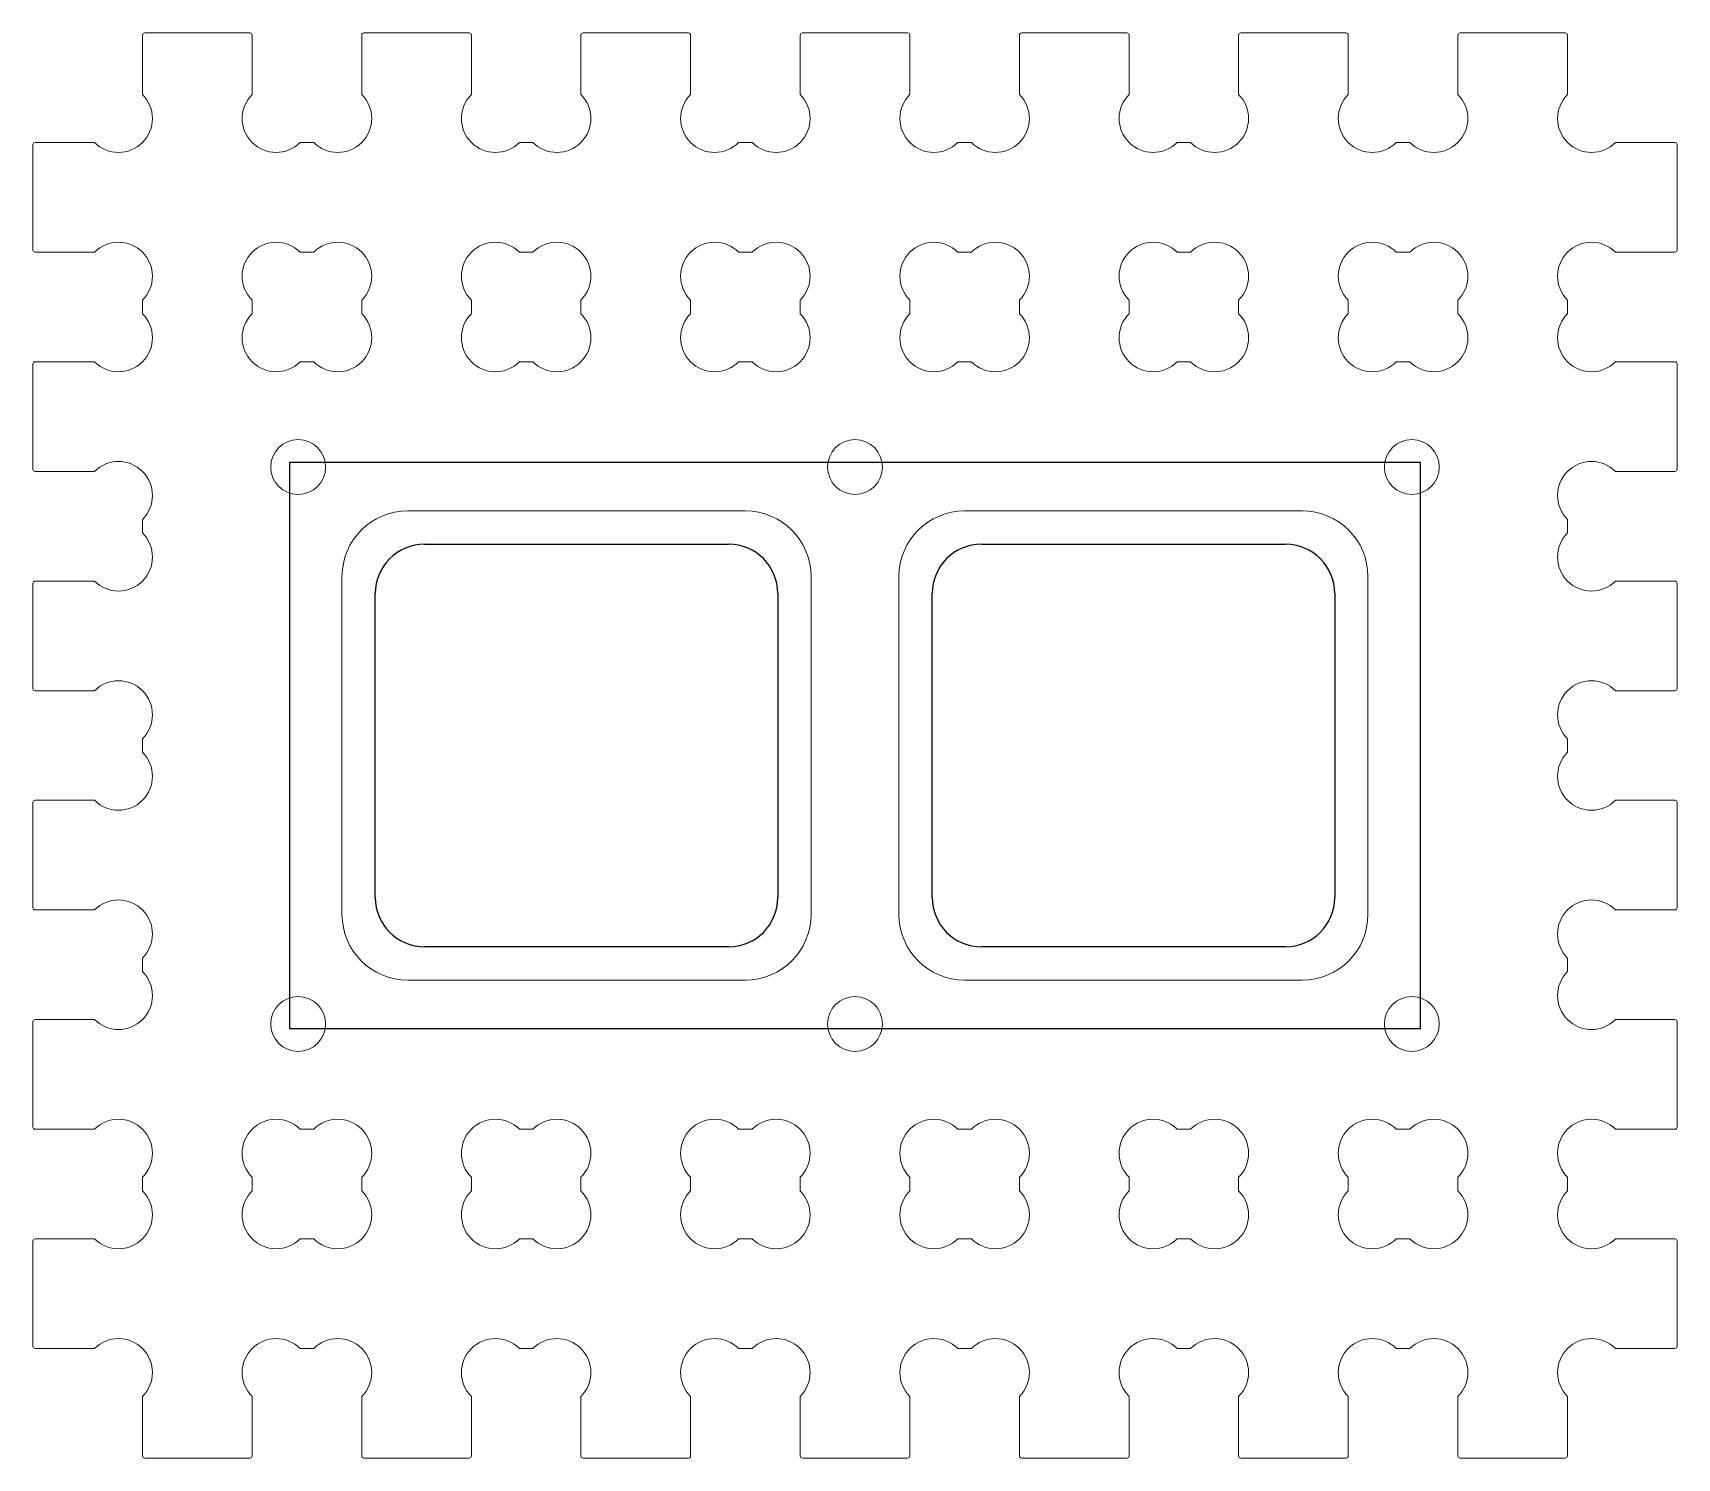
# Model space of a CAD drawing. Extents: x -37.5 to 37.5, y -32.5 to 32.5.
import ezdxf

# ---------------------------------------------------------------- set-up
doc = ezdxf.new("R2010")
doc.units = 0
doc.layers.get('0').update_dxf_attribs({"lineweight": 0})
doc.layers.add('grav1.5mm', color=4, linetype='Continuous')
doc.layers.add('holes', color=1, linetype='Continuous', lineweight=0)

msp = doc.modelspace()

# ---------------------------------------------------------------- linework, layer by layer
for p, q in [((-32.5, 32.4), (-32.5, 29.692)), ((-27.6, 32.5), (-32.4, 32.5)), ((-27.5, 29.692), (-27.5, 32.4)), ((-22.5, 32.4), (-22.5, 29.692)), ((-17.6, 32.5), (-22.4, 32.5)), ((-17.5, 29.692), (-17.5, 32.4)), ((-12.5, 32.4), (-12.5, 29.692)), ((-7.6, 32.5), (-12.4, 32.5)), ((-7.5, 29.692), (-7.5, 32.4)), ((-2.5, 32.4), (-2.5, 29.692)), ((2.4, 32.5), (-2.4, 32.5)), ((2.5, 29.692), (2.5, 32.4)), ((7.5, 32.4), (7.5, 29.692)), ((12.4, 32.5), (7.6, 32.5)), ((12.5, 29.692), (12.5, 32.4)), ((17.5, 32.4), (17.5, 29.692)), ((22.4, 32.5), (17.6, 32.5)), ((22.5, 29.692), (22.5, 32.4)), ((27.5, 32.4), (27.5, 29.692)), ((32.4, 32.5), (27.6, 32.5)), ((32.5, 29.692), (32.5, 32.4)), ((-37.5, 27.4), (-37.5, 22.6)), ((-34.692, 27.5), (-37.4, 27.5)), ((-24.692, 27.5), (-25.308, 27.5)), ((-14.692, 27.5), (-15.308, 27.5)), ((-4.692, 27.5), (-5.308, 27.5)), ((5.308, 27.5), (4.692, 27.5)), ((15.308, 27.5), (14.692, 27.5)), ((25.308, 27.5), (24.692, 27.5)), ((37.4, 27.5), (34.692, 27.5)), ((37.5, 22.6), (37.5, 27.4)), ((-37.4, 22.5), (-34.692, 22.5)), ((34.692, 22.5), (37.4, 22.5)), ((-32.5, 20.308), (-32.5, 19.692)), ((32.5, 19.692), (32.5, 20.308)), ((-37.5, 17.4), (-37.5, 12.6)), ((-34.692, 17.5), (-37.4, 17.5)), ((37.4, 17.5), (34.692, 17.5)), ((37.5, 12.6), (37.5, 17.4)), ((-37.4, 12.5), (-34.692, 12.5)), ((34.692, 12.5), (37.4, 12.5)), ((-32.5, 10.308), (-32.5, 9.692)), ((32.5, 9.692), (32.5, 10.308)), ((-34.692, 7.5), (-37.4, 7.5)), ((37.4, 7.5), (34.692, 7.5)), ((-37.5, 7.4), (-37.5, 2.6)), ((37.5, 2.6), (37.5, 7.4)), ((-37.4, 2.5), (-34.692, 2.5)), ((34.692, 2.5), (37.4, 2.5)), ((-32.5, 0.308), (-32.5, -0.308)), ((32.5, -0.308), (32.5, 0.308)), ((-37.5, -2.6), (-37.5, -7.4)), ((-34.692, -2.5), (-37.4, -2.5)), ((37.4, -2.5), (34.692, -2.5)), ((37.5, -7.4), (37.5, -2.6)), ((-37.4, -7.5), (-34.692, -7.5)), ((34.692, -7.5), (37.4, -7.5)), ((-32.5, -9.692), (-32.5, -10.308)), ((32.5, -10.308), (32.5, -9.692)), ((-37.5, -12.6), (-37.5, -17.4)), ((-34.692, -12.5), (-37.4, -12.5)), ((37.4, -12.5), (34.692, -12.5)), ((37.5, -17.4), (37.5, -12.6)), ((-37.4, -17.5), (-34.692, -17.5)), ((34.692, -17.5), (37.4, -17.5)), ((-32.5, -19.692), (-32.5, -20.308)), ((32.5, -20.308), (32.5, -19.692)), ((-34.692, -22.5), (-37.4, -22.5)), ((37.4, -22.5), (34.692, -22.5)), ((-37.5, -22.6), (-37.5, -27.4)), ((37.5, -27.4), (37.5, -22.6)), ((-37.4, -27.5), (-34.692, -27.5)), ((-25.308, -27.5), (-24.692, -27.5)), ((-15.308, -27.5), (-14.692, -27.5)), ((-5.308, -27.5), (-4.692, -27.5)), ((4.692, -27.5), (5.308, -27.5)), ((14.692, -27.5), (15.308, -27.5)), ((24.692, -27.5), (25.308, -27.5)), ((34.692, -27.5), (37.4, -27.5)), ((-32.5, -29.692), (-32.5, -32.4)), ((-27.5, -32.4), (-27.5, -29.692)), ((-22.5, -29.692), (-22.5, -32.4)), ((-17.5, -32.4), (-17.5, -29.692)), ((-12.5, -29.692), (-12.5, -32.4)), ((-7.5, -32.4), (-7.5, -29.692)), ((-2.5, -29.692), (-2.5, -32.4)), ((2.5, -32.4), (2.5, -29.692)), ((7.5, -29.692), (7.5, -32.4)), ((12.5, -32.4), (12.5, -29.692)), ((17.5, -29.692), (17.5, -32.4)), ((22.5, -32.4), (22.5, -29.692)), ((27.5, -29.692), (27.5, -32.4)), ((32.5, -32.4), (32.5, -29.692)), ((-32.4, -32.5), (-27.6, -32.5)), ((-22.4, -32.5), (-17.6, -32.5)), ((-12.4, -32.5), (-7.6, -32.5)), ((-2.4, -32.5), (2.4, -32.5)), ((7.6, -32.5), (12.4, -32.5)), ((17.6, -32.5), (22.4, -32.5)), ((27.6, -32.5), (32.4, -32.5))]:
    msp.add_line(p, q)
for centre, radius, start, end in [((-32.4, 32.4), 0.1, 90, 180), ((-27.6, 32.4), 0.1, 0, 90), ((-22.4, 32.4), 0.1, 90, 180), ((-17.6, 32.4), 0.1, 0, 90), ((-12.4, 32.4), 0.1, 90, 180), ((-7.6, 32.4), 0.1, 0, 90), ((-2.4, 32.4), 0.1, 90, 180), ((2.4, 32.4), 0.1, 0, 90), ((7.6, 32.4), 0.1, 90, 180), ((12.4, 32.4), 0.1, 0, 90), ((17.6, 32.4), 0.1, 90, 180), ((22.4, 32.4), 0.1, 0, 90), ((27.6, 32.4), 0.1, 90, 180), ((32.4, 32.4), 0.1, 0, 90), ((-33.596, 28.596), 1.55, 315, 45), ((-26.404, 28.596), 1.55, 135, 225), ((-23.596, 28.596), 1.55, 315, 45), ((-16.404, 28.596), 1.55, 135, 225), ((-13.596, 28.596), 1.55, 315, 45), ((-6.404, 28.596), 1.55, 135, 225), ((-3.596, 28.596), 1.55, 315, 45), ((3.596, 28.596), 1.55, 135, 225), ((6.404, 28.596), 1.55, 315, 45), ((13.596, 28.596), 1.55, 135, 225), ((16.404, 28.596), 1.55, 315, 45), ((23.596, 28.596), 1.55, 135, 225), ((26.404, 28.596), 1.55, 315, 45), ((33.596, 28.596), 1.55, 135, 225), ((-37.4, 27.4), 0.1, 90, 180), ((-33.596, 28.596), 1.55, 225, 315), ((-26.404, 28.596), 1.55, 225, 315), ((-23.596, 28.596), 1.55, 225, 315), ((-16.404, 28.596), 1.55, 225, 315), ((-13.596, 28.596), 1.55, 225, 315), ((-6.404, 28.596), 1.55, 225, 315), ((-3.596, 28.596), 1.55, 225, 315), ((3.596, 28.596), 1.55, 225, 315), ((6.404, 28.596), 1.55, 225, 315), ((13.596, 28.596), 1.55, 225, 315), ((16.404, 28.596), 1.55, 225, 315), ((23.596, 28.596), 1.55, 225, 315), ((26.404, 28.596), 1.55, 225, 315), ((33.596, 28.596), 1.55, 225, 315), ((37.4, 27.4), 0.1, 0, 90), ((-37.4, 22.6), 0.1, 180, 270), ((-33.596, 21.404), 1.55, 45, 135), ((-33.596, 21.404), 1.55, 315, 45), ((33.596, 21.404), 1.55, 135, 225), ((33.596, 21.404), 1.55, 45, 135), ((37.4, 22.6), 0.1, 270, 0), ((-33.596, 18.596), 1.55, 315, 45), ((33.596, 18.596), 1.55, 135, 225), ((-37.4, 17.4), 0.1, 90, 180), ((-33.596, 18.596), 1.55, 225, 315), ((33.596, 18.596), 1.55, 225, 315), ((37.4, 17.4), 0.1, 0, 90), ((-33.596, 11.404), 1.55, 45, 135), ((33.596, 11.404), 1.55, 45, 135), ((-37.4, 12.6), 0.1, 180, 270), ((-33.596, 11.404), 1.55, 315, 45), ((33.596, 11.404), 1.55, 135, 225), ((37.4, 12.6), 0.1, 270, 0), ((-33.596, 8.596), 1.55, 315, 45), ((33.596, 8.596), 1.55, 135, 225), ((-37.4, 7.4), 0.1, 90, 180), ((-33.596, 8.596), 1.55, 225, 315), ((33.596, 8.596), 1.55, 225, 315), ((37.4, 7.4), 0.1, 0, 90), ((-37.4, 2.6), 0.1, 180, 270), ((-33.596, 1.404), 1.55, 45, 135), ((-33.596, 1.404), 1.55, 315, 45), ((33.596, 1.404), 1.55, 135, 225), ((33.596, 1.404), 1.55, 45, 135), ((37.4, 2.6), 0.1, 270, 0), ((-33.596, -1.404), 1.55, 315, 45), ((33.596, -1.404), 1.55, 135, 225), ((-37.4, -2.6), 0.1, 90, 180), ((-33.596, -1.404), 1.55, 225, 315), ((33.596, -1.404), 1.55, 225, 315), ((37.4, -2.6), 0.1, 0, 90), ((-37.4, -7.4), 0.1, 180, 270), ((-33.596, -8.596), 1.55, 45, 135), ((-33.596, -8.596), 1.55, 315, 45), ((33.596, -8.596), 1.55, 135, 225), ((33.596, -8.596), 1.55, 45, 135), ((37.4, -7.4), 0.1, 270, 0), ((-33.596, -11.404), 1.55, 315, 45), ((33.596, -11.404), 1.55, 135, 225), ((-37.4, -12.6), 0.1, 90, 180), ((-33.596, -11.404), 1.55, 225, 315), ((33.596, -11.404), 1.55, 225, 315), ((37.4, -12.6), 0.1, 0, 90), ((-33.596, -18.596), 1.55, 45, 135), ((33.596, -18.596), 1.55, 45, 135), ((-37.4, -17.4), 0.1, 180, 270), ((-33.596, -18.596), 1.55, 315, 45), ((33.596, -18.596), 1.55, 135, 225), ((37.4, -17.4), 0.1, 270, 0), ((-33.596, -21.404), 1.55, 315, 45), ((33.596, -21.404), 1.55, 135, 225), ((-37.4, -22.6), 0.1, 90, 180), ((-33.596, -21.404), 1.55, 225, 315), ((33.596, -21.404), 1.55, 225, 315), ((37.4, -22.6), 0.1, 0, 90), ((-37.4, -27.4), 0.1, 180, 270), ((-33.596, -28.596), 1.55, 45, 135), ((-33.596, -28.596), 1.55, 315, 45), ((-26.404, -28.596), 1.55, 135, 225), ((-26.404, -28.596), 1.55, 45, 135), ((-23.596, -28.596), 1.55, 45, 135), ((-23.596, -28.596), 1.55, 315, 45), ((-16.404, -28.596), 1.55, 135, 225), ((-16.404, -28.596), 1.55, 45, 135), ((-13.596, -28.596), 1.55, 45, 135), ((-13.596, -28.596), 1.55, 315, 45), ((-6.404, -28.596), 1.55, 135, 225), ((-6.404, -28.596), 1.55, 45, 135), ((-3.596, -28.596), 1.55, 45, 135), ((-3.596, -28.596), 1.55, 315, 45), ((3.596, -28.596), 1.55, 135, 225), ((3.596, -28.596), 1.55, 45, 135), ((6.404, -28.596), 1.55, 45, 135), ((6.404, -28.596), 1.55, 315, 45), ((13.596, -28.596), 1.55, 135, 225), ((13.596, -28.596), 1.55, 45, 135), ((16.404, -28.596), 1.55, 45, 135), ((16.404, -28.596), 1.55, 315, 45), ((23.596, -28.596), 1.55, 135, 225), ((23.596, -28.596), 1.55, 45, 135), ((26.404, -28.596), 1.55, 45, 135), ((26.404, -28.596), 1.55, 315, 45), ((33.596, -28.596), 1.55, 135, 225), ((33.596, -28.596), 1.55, 45, 135), ((37.4, -27.4), 0.1, 270, 0), ((-32.4, -32.4), 0.1, 180, 270), ((-27.6, -32.4), 0.1, 270, 0), ((-22.4, -32.4), 0.1, 180, 270), ((-17.6, -32.4), 0.1, 270, 0), ((-12.4, -32.4), 0.1, 180, 270), ((-7.6, -32.4), 0.1, 270, 0), ((-2.4, -32.4), 0.1, 180, 270), ((2.4, -32.4), 0.1, 270, 0), ((7.6, -32.4), 0.1, 180, 270), ((12.4, -32.4), 0.1, 270, 0), ((17.6, -32.4), 0.1, 180, 270), ((22.4, -32.4), 0.1, 270, 0), ((27.6, -32.4), 0.1, 180, 270), ((32.4, -32.4), 0.1, 270, 0)]:
    msp.add_arc(centre, radius, start, end)
at = {"layer": 'grav1.5mm'}
for p, q in [((25.8, 12.9), (-25.8, 12.9)), ((-25.8, 12.9), (-25.8, -12.9)), ((25.8, -12.9), (25.8, 12.9)), ((-19.63, 9.18), (-5.77, 9.18)), ((5.77, 9.18), (19.63, 9.18)), ((-21.88, -6.93), (-21.88, 6.93)), ((-3.52, 6.93), (-3.52, -6.93)), ((3.52, -6.93), (3.52, 6.93)), ((21.88, 6.93), (21.88, -6.93)), ((-5.77, -9.18), (-19.63, -9.18)), ((19.63, -9.18), (5.77, -9.18)), ((-25.8, -12.9), (25.8, -12.9))]:
    msp.add_line(p, q, dxfattribs=at)
for centre, start, end in [((-19.63, 6.93), 90, 180), ((-5.77, 6.93), 0, 90), ((5.77, 6.93), 90, 180), ((19.63, 6.93), 0, 90), ((-19.63, -6.93), 180, 270), ((-5.77, -6.93), 270, 0), ((5.77, -6.93), 180, 270), ((19.63, -6.93), 270, 0)]:
    msp.add_arc(centre, 2.25, start, end, dxfattribs=at)
at = {"layer": 'holes'}
for p, q in [((-24.692, 22.5), (-25.308, 22.5)), ((-14.692, 22.5), (-15.308, 22.5)), ((-4.692, 22.5), (-5.308, 22.5)), ((5.308, 22.5), (4.692, 22.5)), ((15.308, 22.5), (14.692, 22.5)), ((25.308, 22.5), (24.692, 22.5)), ((-27.5, 20.308), (-27.5, 19.692)), ((-22.5, 19.692), (-22.5, 20.308)), ((-22.5, 20.308), (-22.5, 20.308)), ((-17.5, 20.308), (-17.5, 19.692)), ((-12.5, 19.692), (-12.5, 20.308)), ((-12.5, 20.308), (-12.5, 20.308)), ((-7.5, 20.308), (-7.5, 19.692)), ((-2.5, 19.692), (-2.5, 20.308)), ((-2.5, 20.308), (-2.5, 20.308)), ((2.5, 20.308), (2.5, 19.692)), ((7.5, 19.692), (7.5, 20.308)), ((7.5, 20.308), (7.5, 20.308)), ((12.5, 20.308), (12.5, 19.692)), ((17.5, 19.692), (17.5, 20.308)), ((17.5, 20.308), (17.5, 20.308)), ((22.5, 20.308), (22.5, 19.692)), ((27.5, 19.692), (27.5, 20.308)), ((27.5, 20.308), (27.5, 20.308)), ((-25.308, 17.5), (-24.692, 17.5)), ((-15.308, 17.5), (-14.692, 17.5)), ((-5.308, 17.5), (-4.692, 17.5)), ((4.692, 17.5), (5.308, 17.5)), ((14.692, 17.5), (15.308, 17.5)), ((24.692, 17.5), (25.308, 17.5)), ((-20.4, 10.7), (-5, 10.7)), ((5, 10.7), (20.4, 10.7)), ((-23.4, -7.7), (-23.4, 7.7)), ((-23.4, 7.7), (-23.4, 7.7)), ((-2, 7.7), (-2, -7.7)), ((2, -7.7), (2, 7.7)), ((2, 7.7), (2, 7.7)), ((23.4, 7.7), (23.4, -7.7)), ((-5, -10.7), (-20.4, -10.7)), ((20.4, -10.7), (5, -10.7)), ((-24.692, -17.5), (-25.308, -17.5)), ((-14.692, -17.5), (-15.308, -17.5)), ((-4.692, -17.5), (-5.308, -17.5)), ((5.308, -17.5), (4.692, -17.5)), ((15.308, -17.5), (14.692, -17.5)), ((25.308, -17.5), (24.692, -17.5)), ((-27.5, -19.692), (-27.5, -20.308)), ((-22.5, -20.308), (-22.5, -19.692)), ((-22.5, -19.692), (-22.5, -19.692)), ((-17.5, -19.692), (-17.5, -20.308)), ((-12.5, -20.308), (-12.5, -19.692)), ((-12.5, -19.692), (-12.5, -19.692)), ((-7.5, -19.692), (-7.5, -20.308)), ((-2.5, -20.308), (-2.5, -19.692)), ((-2.5, -19.692), (-2.5, -19.692)), ((2.5, -19.692), (2.5, -20.308)), ((7.5, -20.308), (7.5, -19.692)), ((7.5, -19.692), (7.5, -19.692)), ((12.5, -19.692), (12.5, -20.308)), ((17.5, -20.308), (17.5, -19.692)), ((17.5, -19.692), (17.5, -19.692)), ((22.5, -19.692), (22.5, -20.308)), ((27.5, -20.308), (27.5, -19.692)), ((27.5, -19.692), (27.5, -19.692)), ((-25.308, -22.5), (-24.692, -22.5)), ((-15.308, -22.5), (-14.692, -22.5)), ((-5.308, -22.5), (-4.692, -22.5)), ((4.692, -22.5), (5.308, -22.5)), ((14.692, -22.5), (15.308, -22.5)), ((24.692, -22.5), (25.308, -22.5))]:
    msp.add_line(p, q, dxfattribs=at)
for centre in [(-25.4, 12.7), (0, 12.7), (25.4, 12.7), (-25.4, -12.7), (0, -12.7), (25.4, -12.7)]:
    msp.add_circle(centre, 1.25, dxfattribs=at)
for centre, radius, start, end in [((-26.404, 21.404), 1.55, 135, 225), ((-26.404, 21.404), 1.55, 45, 135), ((-23.596, 21.404), 1.55, 45, 135), ((-23.596, 21.404), 1.55, 315, 45), ((-16.404, 21.404), 1.55, 135, 225), ((-16.404, 21.404), 1.55, 45, 135), ((-13.596, 21.404), 1.55, 45, 135), ((-6.404, 21.404), 1.55, 135, 225), ((-6.404, 21.404), 1.55, 45, 135), ((-3.596, 21.404), 1.55, 45, 135), ((-3.596, 21.404), 1.55, 315, 45), ((3.596, 21.404), 1.55, 135, 225), ((3.596, 21.404), 1.55, 45, 135), ((6.404, 21.404), 1.55, 45, 135), ((6.404, 21.404), 1.55, 315, 45), ((13.596, 21.404), 1.55, 135, 225), ((13.596, 21.404), 1.55, 45, 135), ((16.404, 21.404), 1.55, 45, 135), ((16.404, 21.404), 1.55, 315, 45), ((23.596, 21.404), 1.55, 45, 135), ((26.404, 21.404), 1.55, 45, 135), ((26.404, 21.404), 1.55, 315, 45), ((-13.596, 21.404), 1.55, 315, 45), ((23.596, 21.404), 1.55, 135, 225), ((-26.404, 18.596), 1.55, 135, 225), ((-23.596, 18.596), 1.55, 315, 45), ((-16.404, 18.596), 1.55, 135, 225), ((-13.596, 18.596), 1.55, 315, 45), ((-6.404, 18.596), 1.55, 135, 225), ((-3.596, 18.596), 1.55, 315, 45), ((3.596, 18.596), 1.55, 135, 225), ((6.404, 18.596), 1.55, 315, 45), ((13.596, 18.596), 1.55, 135, 225), ((16.404, 18.596), 1.55, 315, 45), ((23.596, 18.596), 1.55, 135, 225), ((26.404, 18.596), 1.55, 315, 45), ((-26.404, 18.596), 1.55, 225, 315), ((-23.596, 18.596), 1.55, 225, 315), ((-16.404, 18.596), 1.55, 225, 315), ((-13.596, 18.596), 1.55, 225, 315), ((-6.404, 18.596), 1.55, 225, 315), ((-3.596, 18.596), 1.55, 225, 315), ((3.596, 18.596), 1.55, 225, 315), ((6.404, 18.596), 1.55, 225, 315), ((13.596, 18.596), 1.55, 225, 315), ((16.404, 18.596), 1.55, 225, 315), ((23.596, 18.596), 1.55, 225, 315), ((26.404, 18.596), 1.55, 225, 315), ((-20.4, 7.7), 3, 90, 180), ((-5, 7.7), 3, 0, 90), ((5, 7.7), 3, 90, 180), ((20.4, 7.7), 3, 0, 90), ((-20.4, -7.7), 3, 180, 270), ((-5, -7.7), 3, 270, 0), ((5, -7.7), 3, 180, 270), ((20.4, -7.7), 3, 270, 0), ((-26.404, -18.596), 1.55, 45, 135), ((-23.596, -18.596), 1.55, 45, 135), ((-16.404, -18.596), 1.55, 45, 135), ((-13.596, -18.596), 1.55, 45, 135), ((-6.404, -18.596), 1.55, 45, 135), ((-3.596, -18.596), 1.55, 45, 135), ((3.596, -18.596), 1.55, 45, 135), ((6.404, -18.596), 1.55, 45, 135), ((13.596, -18.596), 1.55, 45, 135), ((16.404, -18.596), 1.55, 45, 135), ((23.596, -18.596), 1.55, 45, 135), ((26.404, -18.596), 1.55, 45, 135), ((-26.404, -18.596), 1.55, 135, 225), ((-23.596, -18.596), 1.55, 315, 45), ((-16.404, -18.596), 1.55, 135, 225), ((-13.596, -18.596), 1.55, 315, 45), ((-6.404, -18.596), 1.55, 135, 225), ((-3.596, -18.596), 1.55, 315, 45), ((3.596, -18.596), 1.55, 135, 225), ((6.404, -18.596), 1.55, 315, 45), ((13.596, -18.596), 1.55, 135, 225), ((16.404, -18.596), 1.55, 315, 45), ((23.596, -18.596), 1.55, 135, 225), ((26.404, -18.596), 1.55, 315, 45), ((-26.404, -21.404), 1.55, 135, 225), ((-23.596, -21.404), 1.55, 315, 45), ((-16.404, -21.404), 1.55, 135, 225), ((-13.596, -21.404), 1.55, 315, 45), ((-6.404, -21.404), 1.55, 135, 225), ((-3.596, -21.404), 1.55, 315, 45), ((3.596, -21.404), 1.55, 135, 225), ((6.404, -21.404), 1.55, 315, 45), ((13.596, -21.404), 1.55, 135, 225), ((16.404, -21.404), 1.55, 315, 45), ((23.596, -21.404), 1.55, 135, 225), ((26.404, -21.404), 1.55, 315, 45), ((-26.404, -21.404), 1.55, 225, 315), ((-23.596, -21.404), 1.55, 225, 315), ((-16.404, -21.404), 1.55, 225, 315), ((-13.596, -21.404), 1.55, 225, 315), ((-3.596, -21.404), 1.55, 225, 315), ((3.596, -21.404), 1.55, 225, 315), ((6.404, -21.404), 1.55, 225, 315), ((13.596, -21.404), 1.55, 225, 315), ((16.404, -21.404), 1.55, 225, 315), ((23.596, -21.404), 1.55, 225, 315), ((26.404, -21.404), 1.55, 225, 315), ((-6.404, -21.404), 1.55, 225, 315)]:
    msp.add_arc(centre, radius, start, end, dxfattribs=at)

doc.saveas('drawing.dxf')
